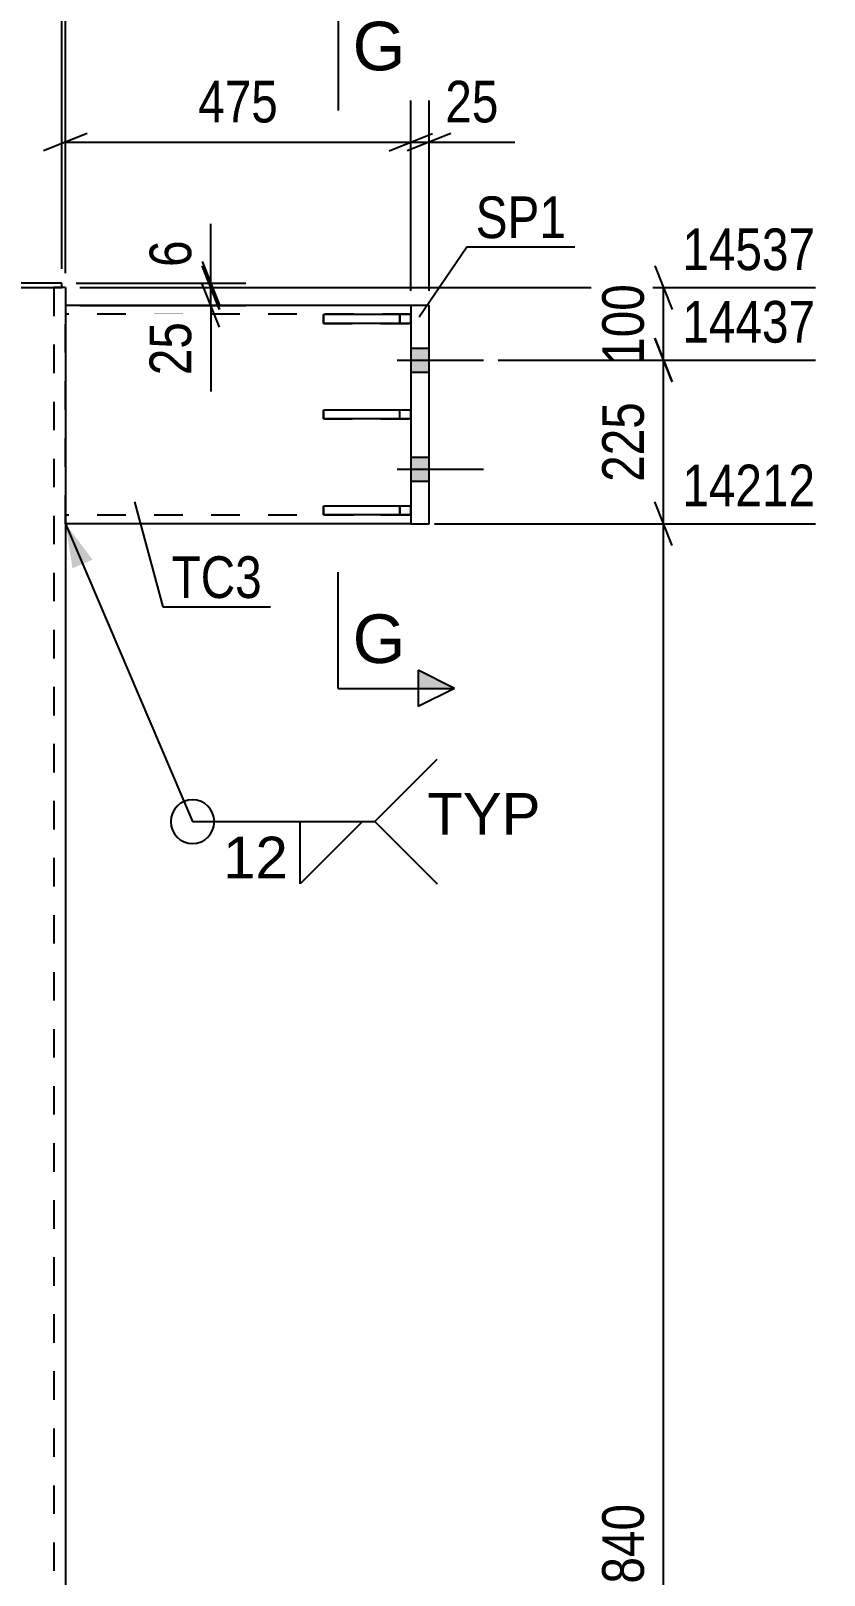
# Model space of a CAD drawing. Header units: millimetres. Extents: x -94 to 747, y -29 to 565.
# Drawn here: x 230.3 to 284.8, y 405.3 to 511.5 of the extents above; entities that cross this region are included whole.
import ezdxf

# ---------------------------------------------------------------- set-up
doc = ezdxf.new("R2010")
doc.units = ezdxf.units.MM
doc.linetypes.add('DXK_LINE_DOT2', pattern=[3.9198, 1.9599, -1.9599])
doc.styles.add('Arial', font='ARIAL.TTF', dxfattribs={"height": 0.2})
doc.styles.add('Arial Narrow', font='ARIALN.TTF', dxfattribs={"height": 0.2})

# ---------------------------------------------------------------- blocks, each defined once
blk = doc.blocks.new('Part-708339396-31528 - 31516')
at = {"color": 2, "linetype": 'Continuous'}
for p, q in [((207.88, 494.13), (207.88, 493.83)), ((207.88, 494.13), (218.23, 494.13)), ((207.88, 493.83), (208.43, 493.83)), ((232.38, 494.13), (222.03, 494.13)), ((231.83, 493.83), (232.38, 493.83)), ((232.38, 493.83), (232.38, 494.13))]:
    blk.add_line(p, q, dxfattribs=at)
at = {"color": 7, "linetype": 'DXK_LINE_DOT2'}
for p, q in [((208.43, 493.83), (231.83, 493.83)), ((218.23, 494.13), (222.03, 494.13))]:
    blk.add_line(p, q, dxfattribs=at)
blk = doc.blocks.new('Part-708339396-31529 - 31516')
at = {"color": 2, "linetype": 'Continuous'}
for p, q in [((256.38, 492.6), (232.63, 492.6)), ((256.38, 477.6), (232.63, 477.6))]:
    blk.add_line(p, q, dxfattribs=at)
at = {"color": 7, "linetype": 'DXK_LINE_DOT2'}
for p, q in [((232.63, 477.6), (232.63, 492.6)), ((256.38, 492.6), (256.38, 477.6)), ((256.38, 492), (232.63, 492)), ((256.38, 478.2), (232.63, 478.2))]:
    blk.add_line(p, q, dxfattribs=at)
blk = doc.blocks.new('Part-708339396-31532 - 31516')
at = {"color": 2, "linetype": 'Continuous'}
for p, q in [((256.38, 492.6), (256.38, 477.6)), ((257.63, 492.6), (256.38, 492.6)), ((257.63, 477.6), (257.63, 492.6)), ((256.38, 477.6), (257.63, 477.6))]:
    blk.add_line(p, q, dxfattribs=at)
blk = doc.blocks.new('Part-708339396-31555 - 31516')
at = {"color": 7, "linetype": 'DXK_LINE_DOT2'}
for p, q in [((256.38, 485.4), (250.38, 485.4)), ((250.38, 485.4), (250.38, 484.8)), ((255.63, 484.8), (255.63, 485.4)), ((256.38, 484.8), (256.38, 485.4)), ((250.38, 484.8), (256.38, 484.8))]:
    blk.add_line(p, q, dxfattribs=at)
blk = doc.blocks.new('Part-708339396-31556 - 31516')
at = {"color": 7, "linetype": 'DXK_LINE_DOT2'}
for p, q in [((256.38, 491.97), (250.38, 491.97)), ((250.38, 491.97), (250.38, 491.37)), ((250.38, 491.37), (256.38, 491.37)), ((255.63, 491.97), (255.63, 491.37)), ((256.38, 491.37), (256.38, 491.97))]:
    blk.add_line(p, q, dxfattribs=at)
blk = doc.blocks.new('Part-708339396-31557 - 31516')
at = {"color": 7, "linetype": 'DXK_LINE_DOT2'}
for p, q in [((256.38, 478.82), (250.38, 478.82)), ((250.38, 478.82), (250.38, 478.22)), ((255.63, 478.82), (255.63, 478.22)), ((256.38, 478.22), (256.38, 478.82)), ((250.38, 478.22), (256.38, 478.22))]:
    blk.add_line(p, q, dxfattribs=at)
blk = doc.blocks.new('Part-708339396-31558 - 31516')
at = {"color": 2, "linetype": 'Continuous'}
for p, q in [((256.38, 485.4), (250.38, 485.4)), ((250.38, 484.8), (250.38, 485.4)), ((256.38, 485.4), (256.38, 484.8)), ((256.38, 484.8), (250.38, 484.8))]:
    blk.add_line(p, q, dxfattribs=at)
at = {"color": 7, "linetype": 'DXK_LINE_DOT2'}
blk.add_line((255.63, 484.8), (255.63, 485.4), dxfattribs=at)
blk = doc.blocks.new('Part-708339396-31559 - 31516')
at = {"color": 2, "linetype": 'Continuous'}
for p, q in [((256.38, 491.97), (250.38, 491.97)), ((250.38, 491.37), (250.38, 491.97)), ((256.38, 491.37), (250.38, 491.37)), ((256.38, 491.97), (256.38, 491.37))]:
    blk.add_line(p, q, dxfattribs=at)
at = {"color": 7, "linetype": 'DXK_LINE_DOT2'}
blk.add_line((255.63, 491.37), (255.63, 491.97), dxfattribs=at)
blk = doc.blocks.new('Part-708339396-31560 - 31516')
at = {"color": 2, "linetype": 'Continuous'}
for p, q in [((256.38, 478.82), (250.38, 478.82)), ((250.38, 478.22), (250.38, 478.82)), ((256.38, 478.82), (256.38, 478.22)), ((256.38, 478.22), (250.38, 478.22))]:
    blk.add_line(p, q, dxfattribs=at)
at = {"color": 7, "linetype": 'DXK_LINE_DOT2'}
blk.add_line((255.63, 478.22), (255.63, 478.82), dxfattribs=at)
blk = doc.blocks.new('Part-708339396-31587 - 31516')
at = {"color": 2, "linetype": 'Continuous'}
for p, q in [((209.23, 493.83), (231.83, 493.83)), ((232.63, 493.83), (232.38, 493.83)), ((232.63, 493.83), (232.63, 155.74))]:
    blk.add_line(p, q, dxfattribs=at)
at = {"color": 7, "linetype": 'DXK_LINE_DOT2'}
for p, q in [((231.83, 493.83), (231.83, 155.74)), ((232.63, 493.83), (231.83, 493.83))]:
    blk.add_line(p, q, dxfattribs=at)
blk = doc.blocks.new('Bolt-708339396-31631 - 31516')
at = {"linetype": 'Continuous'}
for points in [[(256.38, 489.67), (256.38, 488.02), (257.63, 488.02), (257.63, 489.67)], [(256.38, 489.67), (256.38, 488.02), (257.63, 488.02), (257.63, 489.67)], [(256.38, 482.17), (256.38, 480.52), (257.63, 480.52), (257.63, 482.17)], [(256.38, 482.17), (256.38, 480.52), (257.63, 480.52), (257.63, 482.17)]]:
    blk.add_hatch(color=1, dxfattribs=at).paths.add_polyline_path(points)
at = {"color": 1, "linetype": 'Continuous'}
for p, q in [((256.38, 489.67), (257.63, 489.67)), ((256.38, 489.67), (257.63, 489.67)), ((255.43, 488.85), (261.38, 488.85)), ((255.43, 488.85), (261.38, 488.85)), ((256.38, 488.02), (257.63, 488.02)), ((256.38, 488.02), (257.63, 488.02)), ((256.38, 482.17), (257.63, 482.17)), ((256.38, 482.17), (257.63, 482.17)), ((255.43, 481.35), (261.38, 481.35)), ((255.43, 481.35), (261.38, 481.35)), ((256.38, 480.52), (257.63, 480.52)), ((256.38, 480.52), (257.63, 480.52))]:
    blk.add_line(p, q, dxfattribs=at)
blk = doc.blocks.new('StraightDimension-708339396-47848 - 31516')
at = {"color": 7, "linetype": 'Continuous'}
for p, q in [((256.38, 493.6), (256.38, 506.68)), ((257.63, 493.6), (257.63, 506.68)), ((254.88, 503.23), (257.88, 504.43)), ((259.13, 504.43), (256.13, 503.23)), ((256.38, 503.83), (257.63, 503.83)), ((257.63, 503.83), (263.54, 503.83)), ((257.63, 503.83), (263.54, 503.83))]:
    blk.add_line(p, q, dxfattribs=at)
at = {"color": 0}
blk.add_wipeout([(263.01, 504.58), (263.01, 508.78), (258.15, 508.78), (258.15, 504.58)], dxfattribs=at)
at = {"color": 3, "style": 'Arial Narrow'}
blk.add_text('25', height=2.863, dxfattribs=at).set_placement((258.75, 505.18))
blk = doc.blocks.new('StraightDimension-708339396-47799 - 31516')
at = {"color": 7, "linetype": 'Continuous'}
for p, q in [((273.15, 495.33), (274.35, 492.33)), ((233.63, 493.83), (284.2, 493.83)), ((273.75, 488.85), (273.75, 493.83)), ((274.35, 487.35), (273.15, 490.35)), ((262.38, 488.85), (284.2, 488.85))]:
    blk.add_line(p, q, dxfattribs=at)
at = {"color": 0, "linetype": 'Continuous'}
blk.add_wipeout([(284.8, 494.43), (284.8, 498.63), (274.45, 498.63), (274.45, 494.43)], dxfattribs=at)
at = {"color": 0}
blk.add_wipeout([(273, 494.68), (268.8, 494.68), (268.8, 487.99), (273, 487.99)], dxfattribs=at)
at = {"color": 3, "linetype": 'Continuous', "style": 'Arial Narrow'}
blk.add_text('14537', height=2.863, dxfattribs=at).set_placement((275.05, 495.03))
at = {"color": 3, "style": 'Arial Narrow'}
blk.add_text('100', height=2.863, rotation=90.0002, dxfattribs=at).set_placement((272.4, 488.59))
blk = doc.blocks.new('StraightDimension-708339396-47801 - 31516')
at = {"color": 7, "linetype": 'Continuous'}
for p, q in [((274.35, 476.1), (273.15, 479.1)), ((258, 477.6), (284.2, 477.6)), ((273.75, 335.6), (273.75, 477.6))]:
    blk.add_line(p, q, dxfattribs=at)
at = {"color": 0}
blk.add_wipeout([(273, 410.85), (268.8, 410.85), (268.8, 402.34), (273, 402.34)], dxfattribs=at)
at = {"color": 3, "style": 'Arial Narrow'}
blk.add_text('2840', height=2.863, rotation=90.0002, dxfattribs=at).set_placement((272.4, 402.94))
at = {"color": 0, "linetype": 'Continuous'}
blk.add_wipeout([(284.8, 478.2), (284.8, 482.4), (274.45, 482.4), (274.45, 478.2)], dxfattribs=at)
at = {"color": 3, "linetype": 'Continuous', "style": 'Arial Narrow'}
blk.add_text('14212', height=2.863, dxfattribs=at).set_placement((275.05, 478.8))
blk = doc.blocks.new('StraightDimension-708339396-33889 - 31516')
at = {"color": 7, "linetype": 'Continuous'}
for p, q in [((232.38, 495.13), (232.38, 519.98)), ((232.63, 494.83), (232.63, 519.98)), ((230.88, 516.53), (233.88, 517.73)), ((234.13, 517.73), (231.13, 516.53)), ((232.38, 517.13), (232.63, 517.13)), ((232.63, 517.13), (236.71, 517.13)), ((232.63, 517.13), (236.71, 517.13))]:
    blk.add_line(p, q, dxfattribs=at)
at = {"color": 0}
blk.add_wipeout([(236.18, 517.88), (236.18, 522.08), (233.15, 522.08), (233.15, 517.88)], dxfattribs=at)
at = {"color": 3, "style": 'Arial Narrow'}
blk.add_text('5', height=2.86, dxfattribs=at).set_placement((233.75, 518.48))
blk = doc.blocks.new('StraightDimension-708339396-33890 - 31516')
at = {"color": 7, "linetype": 'Continuous'}
for p, q in [((207.88, 495.13), (207.88, 519.98)), ((232.38, 495.13), (232.38, 519.98)), ((209.38, 517.73), (206.38, 516.53)), ((207.88, 517.13), (232.38, 517.13)), ((230.88, 516.53), (233.88, 517.73))]:
    blk.add_line(p, q, dxfattribs=at)
at = {"color": 0}
blk.add_wipeout([(223.47, 517.88), (223.47, 522.08), (216.79, 522.08), (216.79, 517.88)], dxfattribs=at)
at = {"color": 3, "style": 'Arial Narrow'}
blk.add_text('490', height=2.863, dxfattribs=at).set_placement((217.39, 518.48))
blk = doc.blocks.new('StraightDimension-708339396-35479 - 31516')
at = {"color": 7, "linetype": 'Continuous'}
for p, q in [((242.63, 494.13), (242.63, 498.21)), ((242.63, 494.13), (242.63, 498.21)), ((242.03, 495.63), (243.23, 492.63)), ((243.23, 492.33), (242.03, 495.33)), ((233.38, 494.13), (245.03, 494.13)), ((233.63, 493.83), (245.03, 493.83)), ((242.63, 493.83), (242.63, 494.13))]:
    blk.add_line(p, q, dxfattribs=at)
at = {"color": 0}
blk.add_wipeout([(241.88, 497.68), (237.68, 497.68), (237.68, 494.65), (241.88, 494.65)], dxfattribs=at)
at = {"color": 3, "style": 'Arial Narrow'}
blk.add_text('6', height=2.86, rotation=90.0002, dxfattribs=at).set_placement((241.28, 495.25))
blk = doc.blocks.new('StraightDimension-708339396-35480 - 31516')
at = {"color": 7, "linetype": 'Continuous'}
for p, q in [((242.03, 495.33), (243.23, 492.33)), ((233.63, 493.83), (245.03, 493.83)), ((243.23, 491.1), (242.03, 494.1)), ((242.63, 492.6), (242.63, 493.83)), ((233.63, 492.6), (245.03, 492.6)), ((242.63, 492.6), (242.63, 486.69)), ((242.63, 492.6), (242.63, 486.69))]:
    blk.add_line(p, q, dxfattribs=at)
at = {"color": 0}
blk.add_wipeout([(241.88, 492.07), (237.68, 492.07), (237.68, 487.21), (241.88, 487.21)], dxfattribs=at)
at = {"color": 3, "style": 'Arial Narrow'}
blk.add_text('25', height=2.863, rotation=90.0002, dxfattribs=at).set_placement((241.28, 487.81))
blk = doc.blocks.new('StraightDimension-708339396-47800 - 31516')
at = {"color": 7, "linetype": 'Continuous'}
for p, q in [((273.15, 490.35), (274.35, 487.35)), ((262.38, 488.85), (284.2, 488.85)), ((273.75, 477.6), (273.75, 488.85)), ((274.35, 476.1), (273.15, 479.1)), ((258, 477.6), (284.2, 477.6))]:
    blk.add_line(p, q, dxfattribs=at)
at = {"color": 0}
blk.add_wipeout([(273, 486.56), (268.8, 486.56), (268.8, 479.88), (273, 479.88)], dxfattribs=at)
at = {"color": 3, "style": 'Arial Narrow'}
blk.add_text('225', height=2.863, rotation=90.0002, dxfattribs=at).set_placement((272.4, 480.48))
at = {"color": 0, "linetype": 'Continuous'}
blk.add_wipeout([(284.8, 489.45), (284.8, 493.65), (274.45, 493.65), (274.45, 489.45)], dxfattribs=at)
at = {"color": 3, "linetype": 'Continuous', "style": 'Arial Narrow'}
blk.add_text('14437', height=2.863, dxfattribs=at).set_placement((275.05, 490.05))
blk = doc.blocks.new('StraightDimension-708339396-47849 - 31516')
at = {"color": 7, "linetype": 'Continuous'}
for p, q in [((232.63, 494.83), (232.63, 506.68)), ((256.38, 493.6), (256.38, 506.68)), ((234.13, 504.43), (231.13, 503.23)), ((254.88, 503.23), (257.88, 504.43)), ((232.63, 503.83), (256.38, 503.83))]:
    blk.add_line(p, q, dxfattribs=at)
at = {"color": 0}
blk.add_wipeout([(247.85, 504.58), (247.85, 508.78), (241.16, 508.78), (241.16, 504.58)], dxfattribs=at)
at = {"color": 3, "style": 'Arial Narrow'}
blk.add_text('475', height=2.863, dxfattribs=at).set_placement((241.76, 505.18))
blk = doc.blocks.new('WeldMark-708339396-43252 - 31516')
at = {"linetype": 'Continuous'}
blk.add_hatch(color=30, dxfattribs=at).paths.add_polyline_path([(233.12, 474.54), (232.63, 477.6), (234.5, 475.13)])
at = {"color": 30, "linetype": 'Continuous'}
for p, q in [((232.63, 477.6), (241.37, 457.13)), ((241.37, 457.13), (253.91, 457.13))]:
    blk.add_line(p, q, dxfattribs=at)
at = {"color": 3, "linetype": 'Continuous'}
for p, q in [((253.91, 457.13), (258.2, 461.42)), ((248.77, 457.13), (253.06, 457.13)), ((253.06, 457.13), (248.77, 452.85)), ((248.77, 452.85), (248.77, 457.13)), ((253.91, 457.13), (258.2, 452.85))]:
    blk.add_line(p, q, dxfattribs=at)
blk.add_arc((241.37, 457.13), 1.5, 90, 270, dxfattribs=at)
at = {"color": 0}
blk.add_wipeout([(248.11, 453.03), (248.11, 456.43), (243.27, 456.43), (243.27, 453.03)], dxfattribs=at)
at = {"color": 3, "linetype": 'Continuous'}
blk.add_arc((241.37, 457.13), 1.5, 270, 90, dxfattribs=at)
at = {"color": 3, "style": 'Arial'}
blk.add_text('12', height=2.865, dxfattribs=at).set_placement((243.47, 453.23))
at = {"color": 0, "linetype": 'Continuous'}
blk.add_wipeout([(265.29, 456.23), (265.29, 459.23), (257.51, 459.23), (257.51, 456.23)], dxfattribs=at)
blk.add_wipeout([(265.29, 456.23), (265.29, 459.23), (257.51, 459.23), (257.51, 456.23)], dxfattribs=at)
at = {"color": 3, "linetype": 'Continuous', "style": 'Arial'}
blk.add_text('TYP', height=2.865, dxfattribs=at).set_placement((257.51, 456.23))
blk = doc.blocks.new('Mark-708339396-34032 - 31516')
at = {"color": 30, "linetype": 'Continuous'}
for p, q in [((237.39, 479.11), (239.33, 471.9)), ((239.33, 471.9), (246.74, 471.9))]:
    blk.add_line(p, q, dxfattribs=at)
at = {"color": 0}
blk.add_wipeout([(246.14, 472.5), (246.14, 475.5), (239.93, 475.5), (239.93, 472.5)], dxfattribs=at)
blk.add_wipeout([(246.14, 472.5), (246.14, 475.5), (239.93, 475.5), (239.93, 472.5)], dxfattribs=at)
at = {"color": 3, "style": 'Arial Narrow'}
blk.add_text('TC3', height=2.863, dxfattribs=at).set_placement((239.93, 472.5))
blk = doc.blocks.new('Mark-708339396-34153 - 31516')
at = {"color": 30, "linetype": 'Continuous'}
for p, q in [((256.96, 491.82), (260.24, 496.63)), ((260.24, 496.63), (267.65, 496.63))]:
    blk.add_line(p, q, dxfattribs=at)
at = {"color": 0}
blk.add_wipeout([(267.05, 497.23), (267.05, 500.23), (260.84, 500.23), (260.84, 497.23)], dxfattribs=at)
blk.add_wipeout([(267.05, 497.23), (267.05, 500.23), (260.84, 500.23), (260.84, 497.23)], dxfattribs=at)
at = {"color": 3, "style": 'Arial Narrow'}
blk.add_text('SP1', height=2.863, dxfattribs=at).set_placement((260.84, 497.23))
blk = doc.blocks.new('SectionMark-708339396-37137 - 31516')
at = {"linetype": 'Continuous'}
for points in [[(256.88, 512.76), (256.88, 514.01), (259.38, 514.01)], [(256.88, 466.28), (256.88, 467.53), (259.38, 466.28)]]:
    blk.add_hatch(color=6, dxfattribs=at).paths.add_polyline_path(points)
at = {"color": 6, "linetype": 'Continuous'}
for p, q in [((256.88, 512.76), (256.88, 515.26)), ((256.88, 515.26), (259.38, 514.01)), ((251.38, 514.01), (251.38, 506.01)), ((251.38, 514.01), (259.38, 514.01)), ((259.38, 514.01), (256.88, 512.76)), ((251.38, 466.28), (251.38, 474.28)), ((259.38, 466.28), (256.88, 467.53)), ((256.88, 467.53), (256.88, 465.03)), ((251.38, 466.28), (259.38, 466.28)), ((259.38, 466.28), (256.88, 465.03))]:
    blk.add_line(p, q, dxfattribs=at)
at = {"color": 0, "linetype": 'Continuous'}
for points in [[(256.01, 508.76), (256.01, 512.26), (252.38, 512.26), (252.38, 508.76)], [(256.01, 468.03), (256.01, 471.53), (252.38, 471.53), (252.38, 468.03)]]:
    blk.add_wipeout(points, dxfattribs=at)
at = {"color": 3, "linetype": 'Continuous', "style": 'Arial'}
for p in [(252.38, 508.76), (252.38, 468.03)]:
    blk.add_text('G', height=3.34, dxfattribs=at).set_placement(p)

msp = doc.modelspace()

# ---------------------------------------------------------------- block references
for name in ['StraightDimension-708339396-47848 - 31516', 'Part-708339396-31587 - 31516', 'Part-708339396-31528 - 31516', 'Part-708339396-31529 - 31516', 'Part-708339396-31532 - 31516', 'Part-708339396-31556 - 31516', 'Part-708339396-31559 - 31516', 'Bolt-708339396-31631 - 31516', 'Part-708339396-31555 - 31516', 'Part-708339396-31558 - 31516', 'Part-708339396-31557 - 31516', 'Part-708339396-31560 - 31516']:
    msp.add_blockref(name, (0, 0))

# ---------------------------------------------------------------- next in the draw order: block references
for name in ['StraightDimension-708339396-47799 - 31516', 'StraightDimension-708339396-47801 - 31516']:
    msp.add_blockref(name, (0, 0))

# ---------------------------------------------------------------- next in the draw order: block references
for name in ['StraightDimension-708339396-33889 - 31516', 'StraightDimension-708339396-47800 - 31516']:
    msp.add_blockref(name, (0, 0))

# ---------------------------------------------------------------- next in the draw order: block references
for name in ['StraightDimension-708339396-33890 - 31516', 'WeldMark-708339396-43252 - 31516']:
    msp.add_blockref(name, (0, 0))

# ---------------------------------------------------------------- next in the draw order: block references
for name in ['StraightDimension-708339396-35479 - 31516', 'Mark-708339396-34032 - 31516']:
    msp.add_blockref(name, (0, 0))

# ---------------------------------------------------------------- next in the draw order: block references
msp.add_blockref('StraightDimension-708339396-35480 - 31516', (0, 0))

# ---------------------------------------------------------------- next in the draw order: block references
msp.add_blockref('StraightDimension-708339396-47849 - 31516', (0, 0))

# ---------------------------------------------------------------- next in the draw order: block references
msp.add_blockref('Mark-708339396-34153 - 31516', (0, 0))

# ---------------------------------------------------------------- next in the draw order: block references
msp.add_blockref('SectionMark-708339396-37137 - 31516', (0, 0))

doc.saveas('drawing.dxf')
